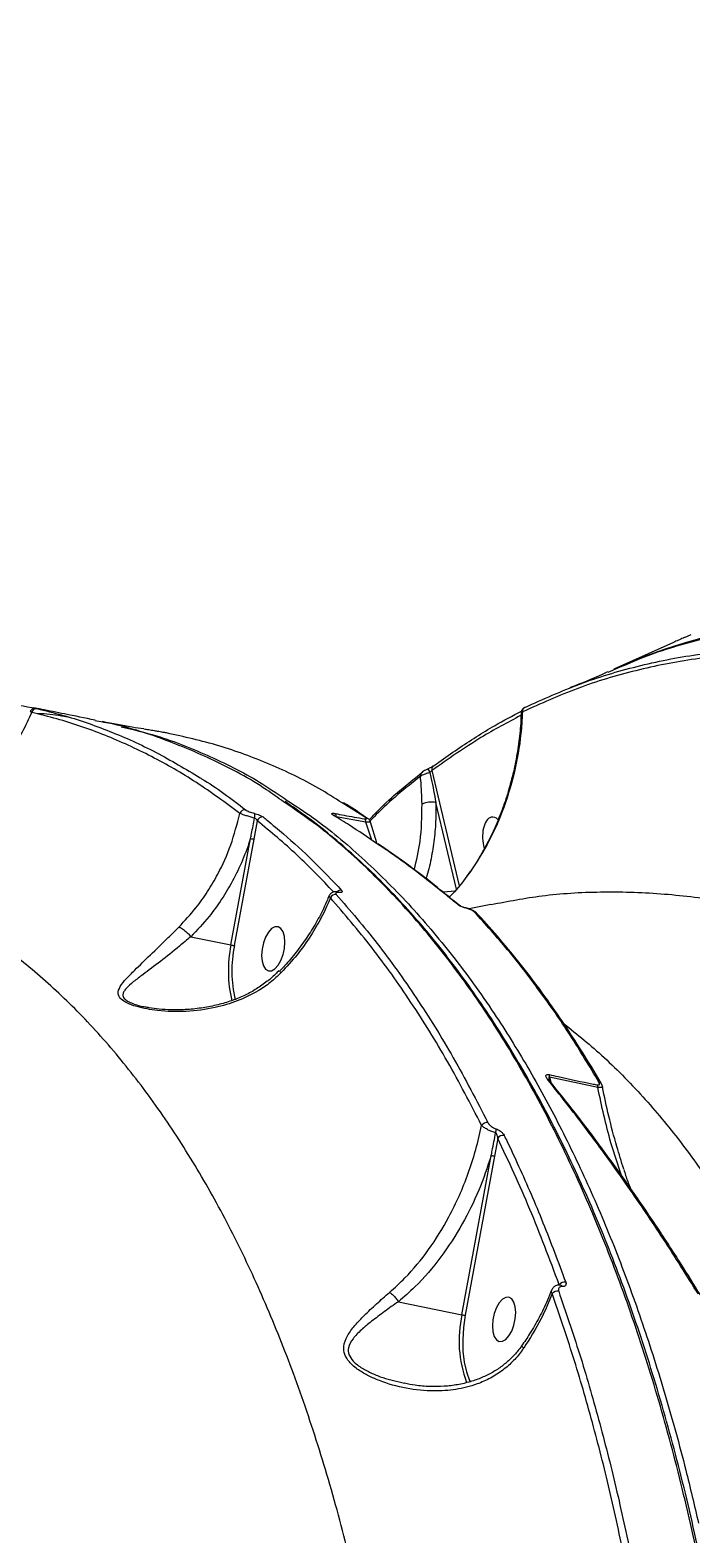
# Model space of a CAD drawing. Header units: millimetres. Extents: x -8422 to 28150, y -6982 to 5510.
# Drawn here: x 20699 to 20830.7, y 1312.3 to 1611.9 of the extents above; entities that cross this region are included whole.
import ezdxf

# ---------------------------------------------------------------- set-up
doc = ezdxf.new("R2010")
doc.units = ezdxf.units.MM
for name, color, linetype in [('DIKOM_ОБЪЕКТ', 7, 'Continuous'), ('DIKOM_РАЗМЕР_ЗОНА', 7, 'Continuous'), ('DIKOM_РАЗМЕР_ОБЪЕКТА', 7, 'Continuous')]:
    doc.layers.add(name, color=color, linetype=linetype)
doc.styles.add('style1', font='arial.ttf', dxfattribs={"width": 0.8})
doc.dimstyles.new('1-50', dxfattribs={"dimtxt": 300, "dimasz": 200, "dimexe": 100, "dimexo": 0, "dimgap": 100, "dimtad": 1, "dimdec": 0, "dimtxsty": 'style1', "dimcen": 0, "dimclrd": 7, "dimclre": 7, "dimadec": 1, "dimazin": 2, "dimtfac": 1, "dimtdec": 0, "dimtmove": 1, "dimatfit": 3, "dimfxl": 0, "dimlwd": 25, "dimlwe": 18, "dimarcsym": 0})

# ---------------------------------------------------------------- blocks, each defined once
blk = doc.blocks.new('*D15')
at = {"layer": 'Defpoints', "color": 0, "transparency": 16777216}
for p in [(19380.28, 3651.45), (27070.13, 3651.45), (15204.41, -3115.19)]:
    blk.add_point(p, dxfattribs=at)
at = {"layer": 'DIKOM_РАЗМЕР_ОБЪЕКТА', "color": 7, "lineweight": 18, "transparency": 16777216}
for p, q in [((19380.28, 3651.45), (27170.13, 3651.45)), ((15204.41, -3115.19), (27170.13, -3115.19))]:
    blk.add_line(p, q, dxfattribs=at)
at = {"layer": 'DIKOM_РАЗМЕР_ОБЪЕКТА', "color": 7, "lineweight": 25, "transparency": 16777216}
blk.add_line((27070.13, -2915.19), (27070.13, 3451.45), dxfattribs=at)
at = {"layer": 'DIKOM_РАЗМЕР_ОБЪЕКТА', "color": 7, "transparency": 16777216}
for points in [[(27036.8, 3451.45), (27103.47, 3451.45), (27070.13, 3651.45)], [(27036.8, -2915.19), (27103.47, -2915.19), (27070.13, -3115.19)]]:
    blk.add_solid(points, dxfattribs=at)
at = {"layer": 'DIKOM_РАЗМЕР_ОБЪЕКТА', "color": 0, "transparency": 16777216, "insert": (26816.96, -135.25), "char_height": 300, "attachment_point": 5, "rotation": 90, "style": 'style1'}
blk.add_mtext('6750', dxfattribs=at)
blk = doc.blocks.new('*D16')
at = {"layer": 'Defpoints', "color": 0, "transparency": 16777216}
for p in [(12490, 1387.95), (23986.61, 1004.03), (12490, -5796.5)]:
    blk.add_point(p, dxfattribs=at)
at = {"layer": 'DIKOM_РАЗМЕР_ОБЪЕКТА', "color": 7, "lineweight": 18, "transparency": 16777216}
for p, q in [((12490, 1387.95), (12490, -5896.5)), ((23986.61, 1004.03), (23986.61, -5896.5))]:
    blk.add_line(p, q, dxfattribs=at)
at = {"layer": 'DIKOM_РАЗМЕР_ОБЪЕКТА', "color": 7, "lineweight": 25, "transparency": 16777216}
blk.add_line((23786.61, -5796.5), (12690, -5796.5), dxfattribs=at)
at = {"layer": 'DIKOM_РАЗМЕР_ОБЪЕКТА', "color": 7, "transparency": 16777216}
for points in [[(12690, -5763.17), (12690, -5829.83), (12490, -5796.5)], [(23786.61, -5763.17), (23786.61, -5829.83), (23986.61, -5796.5)]]:
    blk.add_solid(points, dxfattribs=at)
at = {"layer": 'DIKOM_РАЗМЕР_ОБЪЕКТА', "color": 0, "transparency": 16777216, "insert": (18238.3, -5543.33), "char_height": 300, "attachment_point": 5, "style": 'style1'}
blk.add_mtext('11500', dxfattribs=at)
blk = doc.blocks.new('*D14')
at = {"layer": 'Defpoints', "color": 0, "transparency": 16777216}
for p in [(20684.73, 5148.63), (28049.7, 5148.63), (14575.76, -5055.5)]:
    blk.add_point(p, dxfattribs=at)
at = {"layer": 'DIKOM_РАЗМЕР_ЗОНА', "color": 7, "lineweight": 18, "transparency": 16777216}
for p, q in [((20684.73, 5148.63), (28149.7, 5148.63)), ((14575.76, -5055.5), (28149.7, -5055.5))]:
    blk.add_line(p, q, dxfattribs=at)
at = {"layer": 'DIKOM_РАЗМЕР_ЗОНА', "color": 7, "lineweight": 25, "transparency": 16777216}
blk.add_line((28049.7, -4855.5), (28049.7, 4948.63), dxfattribs=at)
at = {"layer": 'DIKOM_РАЗМЕР_ЗОНА', "color": 7, "transparency": 16777216}
for points in [[(28016.36, 4948.63), (28083.03, 4948.63), (28049.7, 5148.63)], [(28016.36, -4855.5), (28083.03, -4855.5), (28049.7, -5055.5)]]:
    blk.add_solid(points, dxfattribs=at)
at = {"layer": 'DIKOM_РАЗМЕР_ЗОНА', "color": 0, "transparency": 16777216, "insert": (27796.52, -63.59), "char_height": 300, "attachment_point": 5, "rotation": 90, "style": 'style1'}
blk.add_mtext('10200', dxfattribs=at)
blk = doc.blocks.new('*D13')
at = {"layer": 'Defpoints', "color": 0, "transparency": 16777216}
for p in [(10490, 1785.06), (25983.09, 460.53), (10490, -6882.5)]:
    blk.add_point(p, dxfattribs=at)
at = {"layer": 'DIKOM_РАЗМЕР_ЗОНА', "color": 7, "lineweight": 18, "transparency": 16777216}
for p, q in [((10490, 1785.06), (10490, -6982.5)), ((25983.09, 460.53), (25983.09, -6982.5))]:
    blk.add_line(p, q, dxfattribs=at)
at = {"layer": 'DIKOM_РАЗМЕР_ЗОНА', "color": 7, "lineweight": 25, "transparency": 16777216}
blk.add_line((25783.09, -6882.5), (10690, -6882.5), dxfattribs=at)
at = {"layer": 'DIKOM_РАЗМЕР_ЗОНА', "color": 7, "transparency": 16777216}
for points in [[(10690, -6849.17), (10690, -6915.83), (10490, -6882.5)], [(25783.09, -6849.17), (25783.09, -6915.83), (25983.09, -6882.5)]]:
    blk.add_solid(points, dxfattribs=at)
at = {"layer": 'DIKOM_РАЗМЕР_ЗОНА', "color": 0, "transparency": 16777216, "insert": (18236.55, -6629.33), "char_height": 300, "attachment_point": 5, "style": 'style1'}
blk.add_mtext('15500', dxfattribs=at)

msp = doc.modelspace()

# ---------------------------------------------------------------- linework, layer by layer
at = {"layer": 'DIKOM_ОБЪЕКТ', "color": 7, "linetype": 'Continuous', "lineweight": 15}
for p, q in [((20825.85, 1489.35), (20815.31, 1484.6)), ((20827.22, 1489.95), (20825.85, 1489.35)), ((20829.35, 1490.9), (20829.27, 1490.86)), ((20829.35, 1490.9), (20829.27, 1490.86)), ((20700.8, 1476.68), (20699.7, 1476.9)), ((20701.1, 1476.63), (20701.05, 1476.64)), ((20713.4, 1474.1), (20713.93, 1473.96)), ((20779.06, 1464.42), (20784.47, 1441.45)), ((20766, 1454.95), (20761.17, 1457.95)), ((20783.92, 1440.77), (20779.85, 1458.06)), ((20744.25, 1454.41), (20743.58, 1450.75)), ((20765.86, 1454.13), (20759.98, 1455.19)), ((20767.09, 1450.52), (20765.86, 1454.13)), ((20768.07, 1449.98), (20766.79, 1454.15)), ((20739.01, 1429.66), (20742.92, 1450.86)), ((20743.58, 1450.75), (20739.68, 1429.54)), ((20786.61, 1444.21), (20785.93, 1443.28)), ((20786.75, 1444.27), (20785.99, 1443.34)), ((20786.62, 1444.19), (20786.63, 1444.2)), ((20783.61, 1440.39), (20781.33, 1440.15)), ((20790.81, 1437.74), (20786.45, 1436.85)), ((20731.01, 1431.3), (20739.01, 1429.66)), ((20812.11, 1401.25), (20802.51, 1403.31)), ((20802.51, 1403.31), (20802.73, 1402.35)), ((20792.18, 1391.13), (20791.54, 1387.6)), ((20785.03, 1356), (20790.87, 1387.72)), ((20791.54, 1387.6), (20785.7, 1355.88)), ((20772.38, 1358.6), (20785.03, 1356))]:
    msp.add_line(p, q, dxfattribs=at)
at = {"layer": 'DIKOM_ОБЪЕКТ', "color": 7, "linetype": 'Continuous', "lineweight": 15, "flags": 128}
for points in [[(20779.32, 1465.32), (20779.35, 1465.34), (20779.48, 1465.4)], [(20759.37, 1455.53), (20759.5, 1455.5), (20759.62, 1455.44)], [(20786.63, 1444.2), (20786.65, 1444.22), (20786.75, 1444.27)], [(20760.53, 1440.13), (20760.42, 1440.2), (20760.32, 1440.23)], [(20786.08, 1436.91), (20786, 1436.98), (20785.97, 1436.99)], [(20745.12, 1427.59), (20745.22, 1426.45), (20745.49, 1425.51), (20745.92, 1424.85), (20746.48, 1424.51), (20747.11, 1424.53), (20747.77, 1424.91), (20748.4, 1425.61), (20748.96, 1426.58), (20749.39, 1427.73), (20749.66, 1428.98), (20749.76, 1430.23), (20749.66, 1431.36), (20749.39, 1432.3), (20748.96, 1432.97), (20748.4, 1433.3), (20747.77, 1433.28), (20747.11, 1432.91), (20746.48, 1432.21), (20745.92, 1431.24), (20745.49, 1430.08), (20745.22, 1428.83), (20745.12, 1427.59)], [(20791.11, 1353.77), (20791.21, 1352.63), (20791.48, 1351.69), (20791.91, 1351.03), (20792.47, 1350.69), (20793.1, 1350.71), (20793.76, 1351.09), (20794.39, 1351.79), (20794.95, 1352.75), (20795.38, 1353.91), (20795.65, 1355.16), (20795.75, 1356.41), (20795.65, 1357.54), (20795.38, 1358.48), (20794.95, 1359.15), (20794.39, 1359.48), (20793.76, 1359.46), (20793.1, 1359.08), (20792.47, 1358.38), (20791.91, 1357.42), (20791.48, 1356.26), (20791.21, 1355.01), (20791.11, 1353.77)], [(20785.7, 1355.88), (20785.35, 1353.44), (20785.2, 1351.03), (20785.24, 1348.72), (20785.49, 1346.56), (20785.92, 1344.61), (20786.54, 1342.92), (20786.71, 1342.56)]]:
    msp.add_lwpolyline(points, dxfattribs=at)
at = {"layer": 'DIKOM_ОБЪЕКТ', "color": 7, "linetype": 'Continuous', "lineweight": 15}
for centre, radius, start, end in [((20863.66, 1375.62), 119.22, 89.9345, 113.9227), ((20700.23, 1475.81), 0.943, 82.6549, 168.5404), ((20797.93, 1476.21), 0.852, 113.8099, 188.367), ((20779.83, 1464.69), 0.813, 129.2055, 199.0025), ((20777.56, 1463.42), 0.814, 129.8262, 190.9298), ((20777.42, 1463.65), 1.29, 16.0036, 54.094), ((20741.8, 1455.53), 1.06, 82.8073, 160.997), ((20779.01, 1453.55), 4.58, 79.4084, 114.9307), ((20742.52, 1455.34), 1.27, 341.3434, 25.642), ((20745.27, 1454.1), 1.07, 82.8359, 163.2296), ((20759.16, 1455.29), 0.832, 352.7468, 41.5185), ((20765.02, 1454.22), 0.846, 353.8923, 42.2386), ((20765.88, 1454.21), 0.751, 55.2325, 81.0683), ((20744.93, 1460.48), 9.82, 258.1915, 262.157), ((20759.85, 1438.61), 1.12, 82.486, 156.9241), ((20760.9, 1439.5), 1.05, 81.206, 132.1289), ((20784.08, 1437.16), 0.604, 50.1232, 84.3084), ((20787.39, 1435.54), 0.726, 43.2151, 81.2056), ((20764.43, 1424.47), 25.94, 168.4792, 193.1777), ((20764.66, 1424.53), 25.47, 168.6474, 193.0869), ((20802.17, 1402.22), 0.524, 39.9138, 87.768), ((20801.39, 1403.41), 1.13, 354.9641, 22.4797), ((20812.25, 1401.65), 0.679, 31.436, 82.1112), ((20810.98, 1401.32), 1.14, 356.4711, 23.8962), ((20790.02, 1393.05), 1.25, 81.3314, 147.9723), ((20790.11, 1392.74), 1.72, 342.8204, 9.9475), ((20793.26, 1390.49), 1.25, 81.1124, 149.6203), ((20792.88, 1397.34), 9.82, 258.1915, 262.157), ((20804.09, 1359.38), 1.34, 80.4881, 141.9874), ((20805.49, 1361.19), 1.33, 80.3096, 144.2944), ((20804.57, 1361.43), 0.483, 22.8806, 83.1372), ((20808.37, 1350.81), 23.91, 167.4757, 200.2963), ((20787.04, 1365.62), 9.83, 258.1913, 262.1537)]:
    msp.add_arc(centre, radius, start, end, dxfattribs=at)
for start_param, end_param in [(0.067306, 1.866755), (5.750767, 6.350491)]:
    msp.add_ellipse((20791.52, 1450.49), major_axis=(-0.51, 4.64), ratio=0.500512, start_param=start_param, end_param=end_param, dxfattribs=at)
for points, knots in [([(20861.2, 1494.02), (20860.2, 1494.04), (20854.75, 1494.14), (20845.28, 1493.09), (20832.98, 1490.76), (20822.58, 1487.7), (20816.53, 1484.98), (20814.13, 1483.91)], [0, 0, 0, 0, 0.059196, 0.320082, 0.580755, 0.834073, 1, 1, 1, 1]), ([(20829.27, 1490.86), (20829.21, 1490.84), (20829.02, 1490.75), (20828.63, 1490.58), (20828.13, 1490.35), (20827.61, 1490.13), (20827.36, 1490.01), (20827.22, 1489.95)], [0, 0, 0, 0, 0.0796, 0.275694, 0.470753, 0.710532, 1, 1, 1, 1]), ([(20830.66, 1491.47), (20830.57, 1491.43), (20830.4, 1491.36), (20830.07, 1491.22), (20829.76, 1491.08), (20829.51, 1490.97), (20829.39, 1490.91), (20829.35, 1490.9)], [0, 0, 0, 0, 0.302561, 0.534695, 0.725466, 0.917113, 1, 1, 1, 1]), ([(20843.85, 1487.74), (20839.72, 1487.44), (20831.47, 1486.86), (20819.57, 1484.46), (20808.03, 1481.04), (20800.74, 1477.73), (20797.09, 1476.08)], [0, 0, 0, 0, 0.248476, 0.496951, 0.748475, 1, 1, 1, 1]), ([(20797.59, 1476.99), (20801.2, 1478.62), (20808.41, 1481.89), (20819.91, 1485.33), (20831.87, 1487.76), (20840.23, 1488.36), (20844.42, 1488.66)], [0, 0, 0, 0, 0.248477, 0.496954, 0.748477, 1, 1, 1, 1]), ([(20814.07, 1484.05), (20813.71, 1483.88), (20811.29, 1482.8), (20808.78, 1481.73), (20806.63, 1480.94), (20806.53, 1480.91)], [0, 0, 0, 0, 0.144202, 0.962374, 1, 1, 1, 1]), ([(20682.11, 1478.8), (20682.44, 1478.79), (20684.07, 1478.76), (20688.08, 1478.56), (20694.11, 1477.97), (20698.77, 1477.08), (20701.1, 1476.63)], [0, 0, 0, 0, 0.050767, 0.253848, 0.626696, 1, 1, 1, 1]), ([(20699.31, 1476), (20698.71, 1474.68), (20697.46, 1471.96), (20695.07, 1467.99), (20691.97, 1463.75), (20688.06, 1459.41), (20684.8, 1456.78), (20683.15, 1455.44)], [0, 0, 0, 0, 0.16654, 0.345547, 0.526757, 0.760779, 1, 1, 1, 1]), ([(20699.31, 1476), (20699.27, 1476.02), (20699.12, 1476.09), (20699, 1476.17), (20699.04, 1476.19), (20699.05, 1476.19)], [0, 0, 0, 0, 0.22895, 0.89132, 1, 1, 1, 1]), ([(20700.4, 1476.75), (20700.37, 1476.76), (20700.2, 1476.79), (20700.19, 1476.8), (20699.98, 1476.82), (20699.85, 1476.81), (20699.64, 1476.77), (20699.37, 1476.65), (20699.14, 1476.44), (20699.07, 1476.26), (20699.05, 1476.2)], [0, 0, 0, 0, 0.067401, 0.364695, 0.404127, 0.471961, 0.563121, 0.719959, 0.902923, 1, 1, 1, 1]), ([(20740.8, 1455.88), (20737.93, 1457.99), (20732.19, 1462.21), (20723.19, 1467.36), (20713.91, 1471.61), (20705.9, 1474.37), (20700.98, 1475.58), (20699.31, 1476)], [0, 0, 0, 0, 0.220311, 0.440621, 0.663083, 0.885545, 1, 1, 1, 1]), ([(20700.4, 1476.75), (20700.32, 1476.77), (20700.17, 1476.79), (20700.14, 1476.8), (20700.22, 1476.77), (20700.32, 1476.75), (20700.35, 1476.74)], [0, 0, 0, 0, 0.291108, 0.586762, 0.893531, 1, 1, 1, 1]), ([(20700.35, 1476.74), (20702.03, 1476.33), (20706.93, 1475.13), (20714.89, 1472.36), (20724.09, 1468.25), (20729.98, 1464.7), (20732.89, 1462.95)], [0, 0, 0, 0, 0.148496, 0.434332, 0.720169, 1, 1, 1, 1]), ([(20700.38, 1475.78), (20700.84, 1475.78), (20702.88, 1475.75), (20704.85, 1475.39), (20706.38, 1475.11)], [0, 0, 0, 0, 0.225971, 1, 1, 1, 1]), ([(20700.72, 1476.69), (20700.59, 1476.72), (20700.46, 1476.74), (20700.4, 1476.75), (20700.4, 1476.75)], [0, 0, 0, 0, 0.998245, 1, 1, 1, 1]), ([(20701.23, 1476.6), (20701.23, 1476.6), (20701.22, 1476.6), (20701.13, 1476.61), (20700.97, 1476.64), (20700.78, 1476.68), (20700.7, 1476.7)], [0, 0, 0, 0, 0.117451, 0.35947, 0.751629, 1, 1, 1, 1]), ([(20701.1, 1476.63), (20701.13, 1476.62), (20701.23, 1476.6), (20701.32, 1476.58), (20701.28, 1476.59), (20701.08, 1476.62), (20700.84, 1476.67), (20700.72, 1476.69)], [0, 0, 0, 0, 0.082572, 0.321725, 0.551305, 0.775626, 1, 1, 1, 1]), ([(20711.94, 1474.44), (20709.92, 1474.86), (20706.36, 1475.6), (20702.77, 1476.3), (20701.23, 1476.6)], [0, 0, 0, 0, 0.569382, 1, 1, 1, 1]), ([(20749.49, 1458.19), (20748.37, 1459), (20743.88, 1462.23), (20735.87, 1466.46), (20725.48, 1470.82), (20717.55, 1473.37), (20712.95, 1474.15), (20711.92, 1474.33)], [0, 0, 0, 0, 0.096236, 0.383612, 0.652821, 0.922222, 1, 1, 1, 1]), ([(20721.65, 1472.69), (20720.89, 1472.8), (20718.2, 1473.2), (20715.41, 1473.76), (20713.42, 1474.16)], [0, 0, 0, 0, 0.284303, 1, 1, 1, 1]), ([(20796.81, 1475.41), (20794.13, 1473.99), (20788.11, 1470.8), (20782.29, 1466.7), (20779.06, 1464.42)], [0, 0, 0, 0, 0.443732, 1, 1, 1, 1]), ([(20779.48, 1465.4), (20779.79, 1465.63), (20781.33, 1466.76), (20785.35, 1469.54), (20790.82, 1473.05), (20795.13, 1475.32), (20796.89, 1476.24)], [0, 0, 0, 0, 0.054493, 0.272479, 0.702821, 1, 1, 1, 1]), ([(20796.82, 1476.04), (20796.81, 1475.47), (20796.77, 1473.53), (20796.42, 1470.23), (20795.77, 1466.16), (20794.85, 1462.16), (20793.69, 1458.27), (20792.27, 1454.51), (20790.64, 1450.9), (20788.76, 1447.49), (20787.41, 1445.25), (20786.63, 1444.21), (20786.62, 1444.19)], [0, 0, 0, 0, 0.049313, 0.168971, 0.288666, 0.408395, 0.527971, 0.645931, 0.763469, 0.880711, 0.997532, 1, 1, 1, 1]), ([(20797.09, 1476.08), (20797.03, 1474.99), (20796.82, 1471.23), (20795.8, 1464.79), (20793.6, 1457.28), (20790.61, 1450.31), (20788.04, 1446.3), (20786.75, 1444.27)], [0, 0, 0, 0, 0.095305, 0.32894, 0.568008, 0.781792, 1, 1, 1, 1]), ([(20797.54, 1476.96), (20797.52, 1476.95), (20797.46, 1476.92), (20797.38, 1476.88), (20797.27, 1476.81), (20797.13, 1476.7), (20796.98, 1476.5), (20796.86, 1476.27), (20796.87, 1476.09), (20796.87, 1476.03)], [0, 0, 0, 0, 0.081648, 0.223383, 0.329395, 0.456183, 0.621607, 0.880262, 1, 1, 1, 1]), ([(20797.09, 1476.08), (20797, 1476.06), (20796.86, 1476.03), (20796.87, 1476.03), (20796.88, 1476.03)], [0, 0, 0, 0, 0.686828, 1, 1, 1, 1]), ([(20717.14, 1473.13), (20719.51, 1472.57), (20725.57, 1471.13), (20734.98, 1467.3), (20743.66, 1462.98), (20748.61, 1459.57), (20750.22, 1458.46)], [0, 0, 0, 0, 0.204573, 0.524659, 0.844744, 1, 1, 1, 1]), ([(20723.69, 1472.32), (20723.34, 1472.38), (20722.66, 1472.5), (20721.98, 1472.6), (20721.65, 1472.65)], [0, 0, 0, 0, 0.514445, 1, 1, 1, 1]), ([(20725.15, 1472.08), (20724.97, 1472.1), (20724.63, 1472.16), (20724.14, 1472.24), (20723.84, 1472.29), (20723.72, 1472.31), (20723.69, 1472.32)], [0, 0, 0, 0, 0.305395, 0.611449, 0.912583, 1, 1, 1, 1]), ([(20726.18, 1471.9), (20726.16, 1471.91), (20726.08, 1471.92), (20725.86, 1471.96), (20725.52, 1472.02), (20725.27, 1472.06), (20725.15, 1472.08)], [0, 0, 0, 0, 0.108555, 0.398351, 0.699619, 1, 1, 1, 1]), ([(20761.17, 1457.95), (20759.63, 1458.94), (20754.96, 1461.93), (20746.77, 1465.77), (20736.66, 1469.58), (20729.68, 1471.13), (20726.18, 1471.9)], [0, 0, 0, 0, 0.139358, 0.424126, 0.712063, 1, 1, 1, 1]), ([(20779.31, 1465.32), (20779.3, 1465.31), (20779.27, 1465.28), (20779.12, 1465.19), (20778.87, 1465.04), (20778.53, 1464.86), (20778.29, 1464.75), (20778.18, 1464.7)], [0, 0, 0, 0, 0.077641, 0.249785, 0.480622, 0.760422, 1, 1, 1, 1]), ([(20732.89, 1462.95), (20732.98, 1462.89), (20736.09, 1461.1), (20739.06, 1458.81), (20741.94, 1456.59)], [0, 0, 0, 0, 0.029574, 1, 1, 1, 1]), ([(20766.57, 1454.59), (20767.14, 1455.21), (20770.48, 1458.76), (20774.17, 1461.71), (20777.23, 1464.16)], [0, 0, 0, 0, 0.171781, 1, 1, 1, 1]), ([(20776.76, 1463.27), (20773.74, 1460.86), (20770.25, 1458.08), (20767.08, 1454.72), (20766.65, 1454.27)], [0, 0, 0, 0, 0.864363, 1, 1, 1, 1]), ([(20778.66, 1464), (20778.44, 1463.94), (20777.99, 1463.81), (20777.38, 1463.59), (20776.97, 1463.4), (20776.81, 1463.3), (20776.76, 1463.27)], [0, 0, 0, 0, 0.286501, 0.573054, 0.856956, 1, 1, 1, 1]), ([(20777.08, 1457.71), (20777.03, 1459.31), (20776.97, 1461.15), (20776.78, 1463.02), (20776.76, 1463.27)], [0, 0, 0, 0, 0.866634, 1, 1, 1, 1]), ([(20778.33, 1464.76), (20778.23, 1464.72), (20777.97, 1464.6), (20777.55, 1464.38), (20777.23, 1464.2), (20777.08, 1464.07), (20777.04, 1464.04)], [0, 0, 0, 0, 0.209988, 0.536337, 0.878378, 1, 1, 1, 1]), ([(20779.06, 1464.42), (20779.05, 1464.41), (20779.02, 1464.38), (20778.93, 1464.29), (20778.8, 1464.15), (20778.71, 1464.05), (20778.66, 1464)], [0, 0, 0, 0, 0.080438, 0.366872, 0.676334, 1, 1, 1, 1]), ([(20778.66, 1464), (20778.75, 1463.6), (20779.16, 1461.61), (20779.54, 1459.63), (20779.85, 1458.06)], [0, 0, 0, 0, 0.206066, 1, 1, 1, 1]), ([(20741.94, 1456.59), (20742.03, 1456.53), (20742.2, 1456.41), (20742.63, 1456.21), (20743.12, 1456.03), (20743.47, 1455.93), (20743.64, 1455.89), (20743.66, 1455.88)], [0, 0, 0, 0, 0.248671, 0.497504, 0.738915, 0.970306, 1, 1, 1, 1]), ([(20843.76, 1187.11), (20843.73, 1191.39), (20843.65, 1202.94), (20842.98, 1221.41), (20841.57, 1242.34), (20839.48, 1262.91), (20836.69, 1283.05), (20833.2, 1302.66), (20829.08, 1321.31), (20824.36, 1338.97), (20819.08, 1355.62), (20813.16, 1371.52), (20806.59, 1386.59), (20799.38, 1400.76), (20791.68, 1413.71), (20783.53, 1425.42), (20774.99, 1435.92), (20765.9, 1445.32), (20757.41, 1452.82), (20751.75, 1456.66), (20749.49, 1458.19)], [0, 0, 0, 0, 0.033763, 0.090961, 0.148204, 0.205403, 0.264264, 0.323172, 0.382032, 0.439231, 0.496474, 0.553673, 0.612533, 0.671441, 0.730302, 0.787501, 0.844744, 0.901942, 0.960803, 1, 1, 1, 1]), ([(20844.23, 1186.8), (20844.23, 1188.31), (20844.24, 1193.46), (20844.08, 1202.16), (20843.76, 1212.87), (20843.27, 1223.44), (20842.62, 1233.84), (20841.81, 1244.08), (20840.84, 1254.15), (20839.71, 1264.07), (20838.43, 1273.84), (20836.98, 1283.46), (20835.37, 1292.93), (20833.6, 1302.25), (20831.67, 1311.43), (20829.58, 1320.46), (20827.33, 1329.31), (20824.94, 1337.95), (20822.41, 1346.34), (20819.74, 1354.49), (20816.94, 1362.4), (20813.99, 1370.07), (20810.91, 1377.5), (20807.68, 1384.71), (20804.32, 1391.68), (20800.81, 1398.42), (20797.16, 1404.93), (20793.36, 1411.22), (20789.43, 1417.26), (20785.38, 1423.03), (20781.23, 1428.51), (20776.98, 1433.69), (20772.63, 1438.57), (20768.17, 1443.16), (20763.61, 1447.47), (20758.95, 1451.47), (20754.36, 1455.09), (20751.27, 1457.22), (20749.81, 1458.23)], [0, 0, 0, 0, 0.011816, 0.04041, 0.069012, 0.097484, 0.125825, 0.154066, 0.182241, 0.210382, 0.238521, 0.266683, 0.294896, 0.323193, 0.351604, 0.380163, 0.408786, 0.437317, 0.465707, 0.493988, 0.522193, 0.550353, 0.578501, 0.606665, 0.634869, 0.663146, 0.691526, 0.720041, 0.748668, 0.777257, 0.805683, 0.833984, 0.862194, 0.890341, 0.918458, 0.946575, 0.974717, 1, 1, 1, 1]), ([(20750.22, 1458.46), (20751.96, 1457.33), (20757.09, 1454.02), (20765.17, 1447.17), (20774.44, 1438.04), (20783.23, 1427.69), (20791.14, 1416.74), (20798.22, 1405.38), (20804.56, 1393.77), (20810.5, 1381.35), (20816.01, 1368.2), (20821.06, 1354.41), (20825.61, 1340.04), (20829.3, 1326.72), (20831.35, 1318.01), (20832.18, 1314.46)], [0, 0, 0, 0, 0.046549, 0.13682, 0.227092, 0.317219, 0.407063, 0.484323, 0.561994, 0.639756, 0.717518, 0.795189, 0.871392, 0.947596, 1, 1, 1, 1]), ([(20766.21, 1454.86), (20764.83, 1455.82), (20763.27, 1456.91), (20761.67, 1457.86), (20761.48, 1457.97)], [0, 0, 0, 0, 0.883196, 1, 1, 1, 1]), ([(20775.52, 1444.65), (20775.97, 1446.51), (20777, 1450.7), (20777.05, 1455.2), (20777.08, 1457.71)], [0, 0, 0, 0, 0.443435, 1, 1, 1, 1]), ([(20779.85, 1458.06), (20779.86, 1457.12), (20779.87, 1454.83), (20779.61, 1451.23), (20779, 1447.27), (20778.4, 1444.48), (20777.92, 1443.06), (20777.86, 1442.88)], [0, 0, 0, 0, 0.177486, 0.436581, 0.695677, 0.962307, 1, 1, 1, 1]), ([(20728.64, 1433.24), (20729.81, 1434.48), (20731.86, 1436.67), (20734.4, 1440.27), (20736.81, 1444.39), (20739.15, 1449.56), (20740.24, 1453.76), (20740.8, 1455.88)], [0, 0, 0, 0, 0.20226, 0.356404, 0.511991, 0.753249, 1, 1, 1, 1]), ([(20743.72, 1454.93), (20743.68, 1454.94), (20743.4, 1455.01), (20742.81, 1455.17), (20742, 1455.42), (20741.27, 1455.67), (20740.95, 1455.81), (20740.8, 1455.88)], [0, 0, 0, 0, 0.030029, 0.263948, 0.506647, 0.754447, 1, 1, 1, 1]), ([(20742.92, 1450.86), (20742.98, 1451.19), (20743.26, 1452.54), (20743.52, 1453.9), (20743.72, 1454.93)], [0, 0, 0, 0, 0.240828, 1, 1, 1, 1]), ([(20743.66, 1455.88), (20743.84, 1455.84), (20744.18, 1455.75), (20744.7, 1455.55), (20745.13, 1455.35), (20745.31, 1455.22), (20745.4, 1455.16)], [0, 0, 0, 0, 0.259211, 0.502164, 0.751141, 1, 1, 1, 1]), ([(20744.25, 1454.41), (20744.22, 1454.46), (20744.18, 1454.57), (20744.05, 1454.72), (20743.91, 1454.84), (20743.79, 1454.9), (20743.73, 1454.92), (20743.72, 1454.93)], [0, 0, 0, 0, 0.273578, 0.534262, 0.768741, 0.934163, 1, 1, 1, 1]), ([(20759.49, 1440.2), (20757.09, 1442.71), (20752.15, 1447.86), (20746.93, 1452.19), (20744.25, 1454.41)], [0, 0, 0, 0, 0.486838, 1, 1, 1, 1]), ([(20745.4, 1455.16), (20745.68, 1454.94), (20747.05, 1453.84), (20750.41, 1451.03), (20755.4, 1446.49), (20759.17, 1442.52), (20761.06, 1440.54)], [0, 0, 0, 0, 0.050769, 0.253854, 0.626699, 1, 1, 1, 1]), ([(20759.37, 1455.53), (20759.25, 1455.61), (20759.07, 1455.74), (20759.05, 1455.86), (20759.21, 1455.91), (20759.48, 1455.9), (20759.69, 1455.86), (20759.78, 1455.84)], [0, 0, 0, 0, 0.303863, 0.502338, 0.701718, 0.873285, 1, 1, 1, 1]), ([(20768.04, 1449.88), (20766.24, 1451.12), (20763.36, 1453.1), (20760.46, 1454.87), (20759.37, 1455.53)], [0, 0, 0, 0, 0.623947, 1, 1, 1, 1]), ([(20759.62, 1455.44), (20759.6, 1455.45), (20759.55, 1455.48), (20759.53, 1455.5), (20759.54, 1455.49), (20759.54, 1455.49)], [0, 0, 0, 0, 0.33392, 0.962246, 1, 1, 1, 1]), ([(20759.78, 1455.84), (20760.37, 1455.73), (20762.32, 1455.36), (20764.28, 1455.02), (20765.65, 1454.79)], [0, 0, 0, 0, 0.29964, 1, 1, 1, 1]), ([(20765.65, 1454.79), (20765.7, 1454.78), (20765.83, 1454.76), (20766, 1454.75), (20766.12, 1454.78), (20766.13, 1454.85), (20766.04, 1454.91), (20766, 1454.95)], [0, 0, 0, 0, 0.120759, 0.307539, 0.522915, 0.737434, 1, 1, 1, 1]), ([(20766.8, 1454.15), (20766.79, 1454.15), (20766.78, 1454.14), (20766.49, 1454.13), (20766.14, 1454.12), (20765.91, 1454.13), (20765.86, 1454.13)], [0, 0, 0, 0, 0.267446, 0.599445, 0.916852, 1, 1, 1, 1]), ([(20766.81, 1454.16), (20766.79, 1454.21), (20766.76, 1454.35), (20766.62, 1454.54), (20766.47, 1454.71), (20766.36, 1454.79), (20766.3, 1454.82)], [0, 0, 0, 0, 0.175704, 0.468544, 0.754372, 1, 1, 1, 1]), ([(20742.92, 1450.86), (20742.41, 1449.41), (20741.39, 1446.51), (20739.42, 1442.46), (20737.18, 1438.71), (20734.46, 1434.92), (20732.26, 1432.61), (20731.01, 1431.3)], [0, 0, 0, 0, 0.194813, 0.391645, 0.575067, 0.760213, 1, 1, 1, 1]), ([(20784.14, 1437.76), (20783.81, 1438.04), (20782.12, 1439.43), (20777.72, 1442.95), (20772.7, 1446.79), (20768.99, 1449.25), (20768.04, 1449.88)], [0, 0, 0, 0, 0.063377, 0.316896, 0.824373, 1, 1, 1, 1]), ([(20784.46, 1437.6), (20782.83, 1438.94), (20779.24, 1441.9), (20773.86, 1445.98), (20770.09, 1448.6), (20768.31, 1449.83)], [0, 0, 0, 0, 0.305958, 0.67298, 1, 1, 1, 1]), ([(20773.69, 1240.72), (20773.05, 1246.87), (20771.75, 1259.19), (20769.06, 1276.95), (20765.79, 1294.29), (20761.88, 1311.08), (20757.34, 1327.25), (20752.27, 1342.46), (20746.7, 1356.66), (20740.66, 1369.86), (20734.07, 1382.28), (20726.91, 1393.82), (20719.2, 1404.43), (20711.11, 1413.88), (20702.67, 1422.16), (20693.93, 1429.29), (20684.75, 1435.39), (20675.13, 1440.42), (20665.09, 1444.19), (20657.74, 1446.33), (20653.68, 1446.86), (20653.14, 1446.93)], [0, 0, 0, 0, 0.054266, 0.108573, 0.162839, 0.218682, 0.27457, 0.330414, 0.384682, 0.438993, 0.493262, 0.549105, 0.604994, 0.660838, 0.715146, 0.769496, 0.823804, 0.879686, 0.935613, 0.991494, 1, 1, 1, 1]), ([(20785.99, 1443.34), (20785.12, 1442.14), (20784.07, 1440.69), (20782.73, 1439.42), (20782.49, 1439.2)], [0, 0, 0, 0, 0.825894, 1, 1, 1, 1]), ([(20758.57, 1439.51), (20758.26, 1438.76), (20757.51, 1436.93), (20756.02, 1434.12), (20754.15, 1431.1), (20752.04, 1428.22), (20750.21, 1426), (20749.03, 1424.81), (20748.68, 1424.47)], [0, 0, 0, 0, 0.137089, 0.33273, 0.528785, 0.724629, 0.919829, 1, 1, 1, 1]), ([(20758.82, 1439.05), (20758.8, 1439), (20758.26, 1437.69), (20757.07, 1435.12), (20754.88, 1431.37), (20752.24, 1427.64), (20750.11, 1425.32), (20749.03, 1424.15)], [0, 0, 0, 0, 0.008899, 0.241787, 0.477281, 0.736826, 1, 1, 1, 1]), ([(20758.82, 1439.05), (20758.8, 1439.07), (20758.67, 1439.21), (20758.56, 1439.37), (20758.63, 1439.45), (20758.65, 1439.47)], [0, 0, 0, 0, 0.130508, 0.778332, 1, 1, 1, 1]), ([(20760.32, 1440.23), (20760.29, 1440.23), (20760.01, 1440.28), (20759.59, 1440.26), (20759.06, 1440.06), (20758.74, 1439.77), (20758.66, 1439.56), (20758.64, 1439.49)], [0, 0, 0, 0, 0.049968, 0.41296, 0.686741, 0.897474, 1, 1, 1, 1]), ([(20788.96, 1393.72), (20786.73, 1398.03), (20782.26, 1406.64), (20774.92, 1418.41), (20767.16, 1429.38), (20761.6, 1435.83), (20758.82, 1439.05)], [0, 0, 0, 0, 0.248595, 0.49719, 0.748595, 1, 1, 1, 1]), ([(20760.53, 1440.13), (20760.4, 1440.14), (20760.15, 1440.16), (20759.93, 1440.09), (20759.85, 1439.96), (20759.91, 1439.82), (20759.98, 1439.74), (20760, 1439.72)], [0, 0, 0, 0, 0.237684, 0.475483, 0.713713, 0.952005, 1, 1, 1, 1]), ([(20760, 1439.72), (20762.75, 1436.53), (20768.27, 1430.14), (20776.02, 1419.21), (20783.41, 1407.39), (20787.94, 1398.66), (20790.21, 1394.29)], [0, 0, 0, 0, 0.248595, 0.49719, 0.748595, 1, 1, 1, 1]), ([(20760.45, 1440.22), (20760.45, 1440.22), (20760.44, 1440.22), (20760.39, 1440.22), (20760.33, 1440.23), (20760.31, 1440.24)], [0, 0, 0, 0, 0.349747, 0.798211, 1, 1, 1, 1]), ([(20761.06, 1440.54), (20761.07, 1440.52), (20761.14, 1440.44), (20761.21, 1440.3), (20761.13, 1440.17), (20760.91, 1440.1), (20760.65, 1440.12), (20760.53, 1440.13)], [0, 0, 0, 0, 0.048908, 0.287067, 0.524952, 0.762502, 1, 1, 1, 1]), ([(20992.46, 1343.94), (20988.5, 1347.95), (20980.58, 1355.95), (20968.49, 1367.14), (20956.27, 1377.7), (20943.5, 1387.88), (20930.26, 1397.54), (20916.57, 1406.53), (20902.8, 1414.6), (20888.98, 1421.68), (20875.17, 1427.7), (20861.82, 1432.48), (20848.96, 1436.08), (20836.63, 1438.55), (20824.48, 1440), (20812.56, 1440.33), (20801.25, 1439.66), (20794.19, 1438.3), (20790.83, 1437.66)], [0, 0, 0, 0, 0.057801, 0.115601, 0.173977, 0.232353, 0.296886, 0.361469, 0.426002, 0.492436, 0.558926, 0.62536, 0.687863, 0.750413, 0.812915, 0.877221, 0.941579, 1, 1, 1, 1]), ([(20786.08, 1436.91), (20785.91, 1436.95), (20785.58, 1437.03), (20785.05, 1437.23), (20784.53, 1437.48), (20784.28, 1437.66), (20784.14, 1437.76)], [0, 0, 0, 0, 0.23221, 0.463993, 0.714018, 1, 1, 1, 1]), ([(20785.96, 1436.99), (20785.95, 1436.99), (20785.86, 1437.01), (20785.63, 1437.07), (20785.27, 1437.19), (20784.9, 1437.35), (20784.64, 1437.5), (20784.5, 1437.6), (20784.48, 1437.62), (20784.47, 1437.62)], [0, 0, 0, 0, 0.022748, 0.179984, 0.376299, 0.606419, 0.81519, 0.964444, 1, 1, 1, 1]), ([(20787.07, 1436.6), (20786.97, 1436.65), (20786.69, 1436.79), (20786.29, 1436.92), (20786.03, 1436.97), (20785.97, 1436.98)], [0, 0, 0, 0, 0.286278, 0.837979, 1, 1, 1, 1]), ([(20787.5, 1436.25), (20787.48, 1436.28), (20787.39, 1436.36), (20787.15, 1436.52), (20786.81, 1436.68), (20786.44, 1436.82), (20786.2, 1436.88), (20786.08, 1436.91)], [0, 0, 0, 0, 0.104373, 0.345383, 0.575998, 0.787741, 1, 1, 1, 1]), ([(20787.91, 1436.03), (20787.88, 1436.06), (20787.74, 1436.23), (20787.48, 1436.41), (20787.18, 1436.55), (20787.07, 1436.6)], [0, 0, 0, 0, 0.13159, 0.655314, 1, 1, 1, 1]), ([(20812.34, 1402.32), (20810.44, 1405.5), (20806.63, 1411.84), (20800.54, 1420.6), (20794.2, 1428.84), (20789.73, 1433.78), (20787.5, 1436.25)], [0, 0, 0, 0, 0.249122, 0.498243, 0.749122, 1, 1, 1, 1]), ([(20812.82, 1402), (20812.8, 1402.05), (20811.56, 1404.27), (20808.98, 1408.43), (20805.09, 1414.45), (20801.07, 1420.17), (20796.93, 1425.63), (20792.66, 1430.78), (20789.65, 1434.24), (20788.04, 1435.9), (20787.91, 1436.03)], [0, 0, 0, 0, 0.003663, 0.167522, 0.33143, 0.495392, 0.659258, 0.822955, 0.986608, 1, 1, 1, 1]), ([(20749.03, 1424.15), (20748.32, 1423.48), (20746.9, 1422.13), (20743.99, 1420.17), (20740.31, 1418.4), (20735.48, 1416.98), (20730.09, 1416.28), (20725.52, 1416.42), (20722.27, 1416.89), (20720.03, 1417.4), (20718.08, 1418.12), (20716.84, 1419.05), (20716.39, 1420.12), (20716.88, 1421.4), (20718.12, 1422.94), (20720.14, 1424.95), (20722.89, 1427.59), (20725.93, 1430.52), (20727.93, 1432.52), (20728.64, 1433.24)], [0, 0, 0, 0, 0.044775, 0.089582, 0.160959, 0.232451, 0.323854, 0.41521, 0.450598, 0.485928, 0.532939, 0.566422, 0.5998, 0.653091, 0.71081, 0.768669, 0.859287, 0.949791, 1, 1, 1, 1]), ([(20728.64, 1433.24), (20728.66, 1433.23), (20728.84, 1433.17), (20729.23, 1432.98), (20729.85, 1432.53), (20730.48, 1431.95), (20730.82, 1431.52), (20730.99, 1431.31)], [0, 0, 0, 0, 0.02622, 0.263104, 0.50872, 0.754357, 1, 1, 1, 1]), ([(20730.99, 1431.31), (20730.99, 1431.31), (20730.23, 1430.66), (20728.15, 1428.9), (20724.89, 1426.33), (20721.86, 1424.05), (20719.56, 1422.34), (20718.3, 1421.24), (20717.65, 1420.39), (20717.41, 1419.74), (20717.63, 1419.02), (20718.78, 1418.2), (20720.37, 1417.64), (20721.56, 1417.4), (20721.9, 1417.33)], [0, 0, 0, 0, 0.000307, 0.097124, 0.273159, 0.449376, 0.559541, 0.669413, 0.71798, 0.766377, 0.82431, 0.881908, 0.965801, 1, 1, 1, 1]), ([(20731.01, 1431.3), (20731.01, 1431.3), (20731, 1431.3), (20730.99, 1431.31), (20730.99, 1431.31), (20730.99, 1431.31)], [0, 0, 0, 0, 0.506556, 0.917598, 1, 1, 1, 1]), ([(20739.01, 1429.66), (20739.06, 1429.65), (20739.16, 1429.63), (20739.33, 1429.59), (20739.49, 1429.57), (20739.6, 1429.55), (20739.66, 1429.55), (20739.67, 1429.54), (20739.68, 1429.54)], [0, 0, 0, 0, 0.21473, 0.429371, 0.643962, 0.858613, 0.955192, 1, 1, 1, 1]), ([(20748.57, 1424.57), (20748.35, 1424.33), (20747.56, 1423.48), (20745.98, 1422.18), (20743.86, 1420.71), (20741.56, 1419.47), (20739.07, 1418.49), (20736.36, 1417.69), (20733.42, 1417.1), (20730.29, 1416.76), (20727.34, 1416.69), (20724.79, 1416.85), (20723.05, 1417.06), (20722.17, 1417.26), (20721.9, 1417.32)], [0, 0, 0, 0, 0.032908, 0.118273, 0.206264, 0.29528, 0.385089, 0.480798, 0.586196, 0.695462, 0.809225, 0.894032, 0.968176, 1, 1, 1, 1]), ([(20749.03, 1424.15), (20749.02, 1424.17), (20748.93, 1424.24), (20748.79, 1424.38), (20748.68, 1424.47), (20748.71, 1424.44), (20748.71, 1424.44)], [0, 0, 0, 0, 0.093356, 0.41378, 0.976651, 1, 1, 1, 1]), ([(20805.32, 1414.01), (20808.02, 1411.83), (20813.63, 1407.3), (20821.51, 1399.16), (20829.08, 1390.01), (20836.11, 1380.01), (20842.77, 1368.99), (20849.02, 1356.91), (20854.78, 1344.1), (20858.17, 1334.91), (20859.82, 1330.43)], [0, 0, 0, 0, 0.121024, 0.251149, 0.3753, 0.499541, 0.623693, 0.751193, 0.87879, 1, 1, 1, 1]), ([(20802.2, 1402.75), (20802.03, 1402.97), (20801.8, 1403.3), (20801.76, 1403.66), (20801.86, 1403.82), (20802.07, 1403.88), (20802.27, 1403.87), (20802.39, 1403.85), (20802.43, 1403.84)], [0, 0, 0, 0, 0.402992, 0.573307, 0.745107, 0.853343, 0.96172, 1, 1, 1, 1]), ([(20832.11, 1360.12), (20831.83, 1360.58), (20830.4, 1362.9), (20826.67, 1368.85), (20820.81, 1377.74), (20814.16, 1387.18), (20807.95, 1395.52), (20804.11, 1400.34), (20802.2, 1402.75)], [0, 0, 0, 0, 0.029988, 0.149947, 0.390056, 0.630165, 0.815083, 1, 1, 1, 1]), ([(20802.51, 1403.31), (20802.49, 1403.32), (20802.47, 1403.34), (20802.43, 1403.36), (20802.4, 1403.36), (20802.38, 1403.36), (20802.35, 1403.34), (20802.31, 1403.26), (20802.32, 1403.09), (20802.36, 1402.94), (20802.37, 1402.86)], [0, 0, 0, 0, 0.055127, 0.111989, 0.169312, 0.187066, 0.2488, 0.330747, 0.655421, 1, 1, 1, 1]), ([(20802.58, 1402.56), (20802.55, 1402.6), (20802.46, 1402.71), (20802.39, 1402.82), (20802.36, 1402.89), (20802.37, 1402.87), (20802.37, 1402.87)], [0, 0, 0, 0, 0.22958, 0.676639, 0.975165, 1, 1, 1, 1]), ([(20802.43, 1403.84), (20803.01, 1403.71), (20805.94, 1403.04), (20809.13, 1402.36), (20811.75, 1401.83), (20812.02, 1401.78)], [0, 0, 0, 0, 0.183168, 0.915877, 1, 1, 1, 1]), ([(20832.54, 1359.94), (20831.27, 1361.99), (20828.33, 1366.76), (20823.61, 1373.96), (20818.4, 1381.6), (20813.07, 1389.01), (20807.8, 1396.02), (20804.27, 1400.44), (20802.57, 1402.55)], [0, 0, 0, 0, 0.133204, 0.308539, 0.484163, 0.660266, 0.837038, 1, 1, 1, 1]), ([(20812.02, 1401.78), (20812.07, 1401.77), (20812.19, 1401.75), (20812.33, 1401.78), (20812.43, 1401.86), (20812.48, 1402.03), (20812.4, 1402.2), (20812.34, 1402.32)], [0, 0, 0, 0, 0.121233, 0.252313, 0.411592, 0.599372, 1, 1, 1, 1]), ([(20813.04, 1401.44), (20813.04, 1401.43), (20813.1, 1401.37), (20812.95, 1401.29), (20812.61, 1401.23), (20812.26, 1401.24), (20812.11, 1401.25)], [0, 0, 0, 0, 0.020304, 0.409083, 0.742073, 1, 1, 1, 1]), ([(20816.83, 1383.72), (20816.1, 1385.9), (20814.14, 1391.68), (20812.89, 1397.57), (20812.11, 1401.25)], [0, 0, 0, 0, 0.376411, 1, 1, 1, 1]), ([(20813.04, 1401.44), (20813.04, 1401.45), (20813.03, 1401.61), (20812.94, 1401.8), (20812.85, 1401.96), (20812.82, 1402)], [0, 0, 0, 0, 0.04758, 0.723274, 1, 1, 1, 1]), ([(20817.28, 1385.03), (20816.81, 1386.52), (20815.71, 1390.02), (20814.27, 1395.49), (20813.43, 1399.48), (20813.01, 1401.43)], [0, 0, 0, 0, 0.274267, 0.645159, 1, 1, 1, 1]), ([(20770.63, 1360.45), (20771.66, 1361.39), (20774.48, 1363.94), (20778.54, 1368.91), (20782.04, 1374.54), (20784.57, 1379.72), (20786.36, 1384.2), (20787.87, 1388.87), (20788.6, 1392.1), (20788.96, 1393.72)], [0, 0, 0, 0, 0.112803, 0.307377, 0.506236, 0.628031, 0.74983, 0.874915, 1, 1, 1, 1]), ([(20791.75, 1392.23), (20791.5, 1392.31), (20791.01, 1392.46), (20790.24, 1392.81), (20789.54, 1393.22), (20789.14, 1393.53), (20788.99, 1393.69), (20788.96, 1393.72)], [0, 0, 0, 0, 0.223401, 0.437662, 0.684981, 0.948851, 1, 1, 1, 1]), ([(20790.21, 1394.29), (20790.3, 1394.13), (20790.48, 1393.85), (20790.91, 1393.48), (20791.35, 1393.2), (20791.65, 1393.09), (20791.8, 1393.03)], [0, 0, 0, 0, 0.329218, 0.579751, 0.788586, 1, 1, 1, 1]), ([(20790.87, 1387.72), (20790.94, 1388.05), (20791.24, 1389.55), (20791.53, 1391.05), (20791.75, 1392.23)], [0, 0, 0, 0, 0.217463, 1, 1, 1, 1]), ([(20792.18, 1391.13), (20792.17, 1391.27), (20792.14, 1391.53), (20792.04, 1391.86), (20791.93, 1392.07), (20791.83, 1392.18), (20791.78, 1392.22), (20791.75, 1392.23)], [0, 0, 0, 0, 0.375605, 0.651658, 0.844428, 0.934895, 1, 1, 1, 1]), ([(20791.8, 1393.03), (20791.96, 1392.98), (20792.28, 1392.86), (20792.74, 1392.56), (20793.15, 1392.19), (20793.37, 1391.9), (20793.44, 1391.75), (20793.45, 1391.73)], [0, 0, 0, 0, 0.214753, 0.425906, 0.681696, 0.964156, 1, 1, 1, 1]), ([(20804.41, 1361.97), (20802.51, 1367.05), (20798.7, 1377.22), (20794.36, 1386.49), (20792.18, 1391.13)], [0, 0, 0, 0, 0.499271, 1, 1, 1, 1]), ([(20793.45, 1391.73), (20793.65, 1391.32), (20794.62, 1389.31), (20797.27, 1383.63), (20801.26, 1374.44), (20804.23, 1366.48), (20805.71, 1362.5)], [0, 0, 0, 0, 0.044142, 0.220721, 0.610016, 1, 1, 1, 1]), ([(20790.87, 1387.72), (20790.09, 1385.38), (20788.51, 1380.68), (20785.14, 1373.87), (20780.92, 1367.36), (20776.55, 1362.22), (20773.49, 1359.56), (20772.38, 1358.6)], [0, 0, 0, 0, 0.206184, 0.415424, 0.640105, 0.869599, 1, 1, 1, 1]), ([(20817.28, 1384.96), (20817.4, 1384.56), (20817.76, 1383.34), (20818.22, 1382.15), (20818.53, 1381.35)], [0, 0, 0, 0, 0.33331, 1, 1, 1, 1]), ([(20797.34, 1349.33), (20797.27, 1349.24), (20796.66, 1348.35), (20795.36, 1346.8), (20793.2, 1344.88), (20790.75, 1343.32), (20787.62, 1341.94), (20783.83, 1341), (20779.08, 1340.68), (20773.9, 1341.2), (20769.53, 1342.43), (20766.41, 1343.8), (20764.32, 1345.01), (20762.59, 1346.45), (20761.57, 1348.09), (20761.37, 1349.9), (20762.15, 1351.84), (20763.66, 1353.88), (20765.66, 1355.96), (20767.96, 1358.14), (20769.74, 1359.68), (20770.63, 1360.45)], [0, 0, 0, 0, 0.005631, 0.050812, 0.096014, 0.14387, 0.191765, 0.263313, 0.334976, 0.42709, 0.519182, 0.559018, 0.598783, 0.643819, 0.679927, 0.71607, 0.769122, 0.82372, 0.878453, 0.93923, 1, 1, 1, 1]), ([(20770.63, 1360.45), (20770.66, 1360.43), (20770.88, 1360.28), (20771.32, 1359.92), (20771.91, 1359.29), (20772.21, 1358.83), (20772.37, 1358.6)], [0, 0, 0, 0, 0.054489, 0.376734, 0.688363, 1, 1, 1, 1]), ([(20802.89, 1360.91), (20802.62, 1360.23), (20801.91, 1358.38), (20800.45, 1355.46), (20798.74, 1352.42), (20797.47, 1350.59), (20796.93, 1349.8)], [0, 0, 0, 0, 0.176527, 0.47646, 0.775758, 1, 1, 1, 1]), ([(20803.03, 1360.2), (20802.32, 1358.48), (20800.75, 1354.73), (20798.54, 1351.23), (20797.34, 1349.33)], [0, 0, 0, 0, 0.457449, 1, 1, 1, 1]), ([(20803.03, 1360.2), (20803.01, 1360.25), (20802.9, 1360.47), (20802.83, 1360.73), (20802.92, 1360.86), (20802.94, 1360.89)], [0, 0, 0, 0, 0.192961, 0.839504, 1, 1, 1, 1]), ([(20804.63, 1361.9), (20804.6, 1361.9), (20804.33, 1361.94), (20803.85, 1361.84), (20803.29, 1361.51), (20802.98, 1361.15), (20802.93, 1360.92), (20802.93, 1360.89)], [0, 0, 0, 0, 0.037136, 0.369719, 0.670789, 0.961045, 1, 1, 1, 1]), ([(20817.52, 1307.1), (20816.52, 1311.78), (20814.53, 1321.14), (20811.06, 1334.62), (20807.28, 1347.73), (20804.45, 1356.04), (20803.03, 1360.2)], [0, 0, 0, 0, 0.249097, 0.498194, 0.749097, 1, 1, 1, 1]), ([(20805.02, 1361.61), (20804.89, 1361.61), (20804.64, 1361.6), (20804.38, 1361.43), (20804.24, 1361.17), (20804.25, 1360.9), (20804.3, 1360.74), (20804.31, 1360.7)], [0, 0, 0, 0, 0.22111, 0.441852, 0.674512, 0.925148, 1, 1, 1, 1]), ([(20804.31, 1360.7), (20805.72, 1356.56), (20808.54, 1348.29), (20812.32, 1335.19), (20815.81, 1321.65), (20817.82, 1312.2), (20818.83, 1307.48)], [0, 0, 0, 0, 0.249097, 0.498194, 0.749097, 1, 1, 1, 1]), ([(20804.65, 1361.9), (20804.65, 1361.9), (20804.66, 1361.9), (20804.63, 1361.91), (20804.62, 1361.91)], [0, 0, 0, 0, 0.505548, 1, 1, 1, 1]), ([(20805.71, 1362.5), (20805.72, 1362.47), (20805.78, 1362.3), (20805.78, 1362.05), (20805.65, 1361.79), (20805.4, 1361.63), (20805.14, 1361.62), (20805.02, 1361.61)], [0, 0, 0, 0, 0.073323, 0.322529, 0.555034, 0.777398, 1, 1, 1, 1]), ([(20772.37, 1358.6), (20772.37, 1358.6), (20771.41, 1357.94), (20769.58, 1356.61), (20767.11, 1354.76), (20764.95, 1353), (20763.28, 1351.28), (20762.32, 1349.64), (20762.39, 1348.04), (20763.38, 1346.59), (20765.08, 1345.33), (20767.14, 1344.28), (20769.93, 1343.17), (20772.14, 1342.7), (20773.59, 1342.39)], [0, 0, 0, 0, 0.000152, 0.113825, 0.227503, 0.327669, 0.427552, 0.519941, 0.580335, 0.640554, 0.718469, 0.790458, 0.862606, 1, 1, 1, 1]), ([(20772.38, 1358.6), (20772.37, 1358.6), (20772.37, 1358.6), (20772.37, 1358.6), (20772.37, 1358.6), (20772.37, 1358.6)], [0, 0, 0, 0, 0.448661, 0.822653, 1, 1, 1, 1]), ([(20796.92, 1349.81), (20796.69, 1349.47), (20796.04, 1348.53), (20794.73, 1347.17), (20793.04, 1345.72), (20791.12, 1344.46), (20789.01, 1343.43), (20786.68, 1342.6), (20784.15, 1342.01), (20781.44, 1341.68), (20778.6, 1341.65), (20775.95, 1341.85), (20774.28, 1342.2), (20773.57, 1342.34)], [0, 0, 0, 0, 0.046136, 0.126917, 0.211445, 0.299256, 0.389894, 0.483854, 0.585316, 0.690758, 0.800758, 0.915394, 1, 1, 1, 1]), ([(20797.34, 1349.33), (20797.32, 1349.35), (20797.18, 1349.47), (20797, 1349.66), (20796.9, 1349.79), (20796.95, 1349.79), (20796.95, 1349.79)], [0, 0, 0, 0, 0.077205, 0.495067, 0.975443, 1, 1, 1, 1]), ([(20832.54, 1312.89), (20833.32, 1309.28), (20835.43, 1299.54), (20838.34, 1283.06), (20841.1, 1263.34), (20843.22, 1242.79), (20844.68, 1221.48), (20845.46, 1199.45), (20845.54, 1177.19), (20844.93, 1154.77), (20843.66, 1132.29), (20841.73, 1109.38), (20839.09, 1086.1), (20835.74, 1062.52), (20831.77, 1039.16), (20827.19, 1016.1), (20822.05, 993.4), (20816.26, 970.7), (20809.82, 948.07), (20802.74, 925.6), (20795.16, 903.79), (20787.13, 882.68), (20778.69, 862.33), (20769.71, 842.39), (20760.19, 822.97), (20750.16, 804.15), (20739.83, 786.33), (20729.25, 769.55), (20718.47, 753.84), (20707.3, 738.92), (20695.78, 724.9), (20683.94, 711.84), (20672.53, 700.53), (20661.63, 690.81), (20651.27, 682.51), (20640.82, 675.07), (20630.31, 668.52), (20619.86, 662.93), (20609.51, 658.32), (20600.34, 654.99), (20594.63, 653.44), (20592.3, 652.8)], [0, 0, 0, 0, 0.015652, 0.042168, 0.068704, 0.09522, 0.122506, 0.149815, 0.177101, 0.203617, 0.230153, 0.256669, 0.283955, 0.311263, 0.338549, 0.365065, 0.391601, 0.418117, 0.445403, 0.472712, 0.499998, 0.526513, 0.55305, 0.579566, 0.606852, 0.63416, 0.661446, 0.687962, 0.714498, 0.741014, 0.7683, 0.795608, 0.822894, 0.845972, 0.869077, 0.892183, 0.915507, 0.938831, 0.961564, 0.984349, 1, 1, 1, 1])]:
    msp.add_open_spline(points, degree=3, knots=knots, dxfattribs=at)

# ---------------------------------------------------------------- dimensions: what is measured, and where the dimension line sits
at = {"layer": 'DIKOM_РАЗМЕР_ЗОНА'}
dim = msp.add_linear_dim(base=(28049.7, 5148.63), p1=(14575.76, -5055.5), p2=(20684.73, 5148.63), angle=270, text='10200', dimstyle='1-50', override={"dimscale": 1, "dimtix": 0, "dimtofl": 1, "dimtmove": 1, "dimatfit": 3}, dxfattribs=at)
dim.commit()
dim.dimension.update_dxf_attribs({"geometry": '*D14', "text_midpoint": (28049.7, -63.59), "dimtype": 160})
dim = msp.add_linear_dim(base=(10490, -6882.5), p1=(25983.09, 460.53), p2=(10490, 1785.06), angle=180, text='15500', dimstyle='1-50', dxfattribs=at)
dim.commit()
dim.dimension.update_dxf_attribs({"geometry": '*D13', "text_midpoint": (18236.55, -6882.5), "dimtype": 160})
at = {"layer": 'DIKOM_РАЗМЕР_ОБЪЕКТА'}
dim = msp.add_linear_dim(base=(27070.13, 3651.45), p1=(15204.41, -3115.19), p2=(19380.28, 3651.45), angle=270, text='6750', dimstyle='1-50', override={"dimscale": 1, "dimtix": 0, "dimtofl": 1, "dimtmove": 1, "dimatfit": 3}, dxfattribs=at)
dim.commit()
dim.dimension.update_dxf_attribs({"geometry": '*D15', "text_midpoint": (27070.13, -135.25), "dimtype": 160})
dim = msp.add_linear_dim(base=(12490, -5796.5), p1=(23986.61, 1004.03), p2=(12490, 1387.95), angle=180, text='11500', dimstyle='1-50', dxfattribs=at)
dim.commit()
dim.dimension.update_dxf_attribs({"geometry": '*D16', "text_midpoint": (18238.3, -5796.5), "dimtype": 160})

doc.saveas('drawing.dxf')
